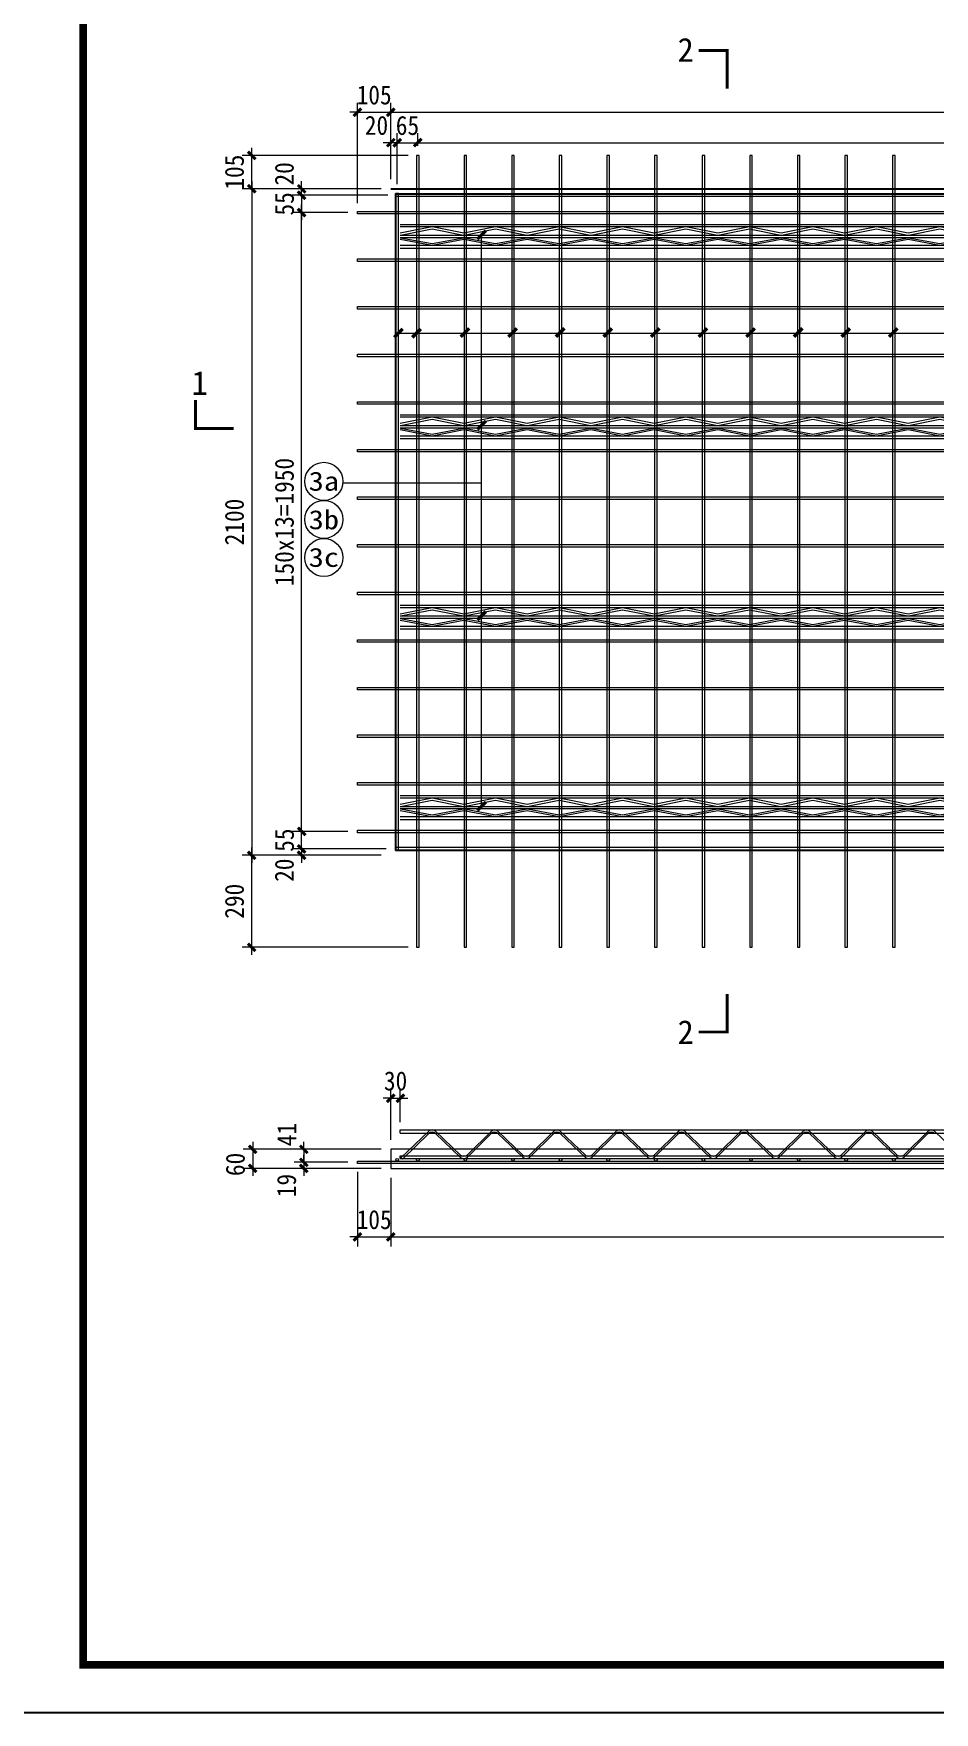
# Model space of a CAD drawing. Extents: x -517763 to -431309, y -403428 to -381056.
# Drawn here: x -443765 to -440926, y -394518 to -389228 of the extents above; entities that cross this region are included whole.
import ezdxf
from ezdxf.enums import TextEntityAlignment as Align

# ---------------------------------------------------------------- set-up
doc = ezdxf.new("R2010")
doc.units = 0
doc.header["$LTSCALE"] = 30
doc.header["$MEASUREMENT"] = 0
for name, color, linetype in [('MyLine', 199, 'Continuous'), ('S-DETL-TEXT', 7, 'Continuous'), ('YZ-标题文字', 2, 'Continuous'), ('图框2', 1, 'Continuous'), ('桁架', 4, 'Continuous'), ('钢筋', 7, 'Continuous')]:
    doc.layers.add(name, color=color, linetype=linetype)
for name, color, linetype, lineweight in [('PUB_DIM', 3, 'Continuous', 15), ('YG-标注', 151, 'Continuous', 15), ('YZ-符号', 96, 'Continuous', 9), ('图框线', 7, 'Continuous', 13), ('文字标注', 7, 'Continuous', 15), ('轮廓线', 2, 'Continuous', 13)]:
    doc.layers.add(name, color=color, linetype=linetype, lineweight=lineweight)
doc.styles.add('YG-样式 2', font='simhei.ttf')
doc.styles.add('YZ-样式 1', font='simhei.ttf', dxfattribs={"width": 0.85})
doc.styles.add('YZ-样式 2', font='simhei.ttf', dxfattribs={"width": 0.9})
doc.dimstyles.new('YZ-30', dxfattribs={"dimscale": 30, "dimtxt": 2, "dimasz": 0.8, "dimexe": 1, "dimexo": 1, "dimgap": 0.8, "dimtad": 1, "dimdec": 0, "dimzin": 1, "dimdsep": 46, "dimtxsty": 'YZ-样式 2', "dimblk": 'ARCHTICK', "dimcen": 250, "dimdle": 0.8, "dimclrd": 151, "dimclre": 151, "dimclrt": 7, "dimazin": 0, "dimtfac": 1, "dimtdec": 0, "dimtix": 1, "dimtmove": 2, "dimatfit": 2, "dimldrblk": 'ARCHTICK', "dimfxl": 1, "dimlwd": 9, "dimlwe": 9, "dimarcsym": 0})

# ---------------------------------------------------------------- blocks, each defined once
blk = doc.blocks.new('_ArchTick')
at = {"color": 0, "linetype": 'ByBlock', "const_width": 0.4}
blk.add_lwpolyline([(-0.5, -0.5), (0.5, 0.5)], dxfattribs=at)
blk = doc.blocks.new('*D249')
at = {"layer": 'Defpoints', "color": 0, "ltscale": 30, "transparency": 16777216}
for p in [(-442639.3, -389476.2), (-442639.3, -389717.3), (-442744.3, -389792.3)]:
    blk.add_point(p, dxfattribs=at)
at = {"layer": 'YG-标注', "color": 151, "lineweight": 9, "ltscale": 30, "transparency": 16777216}
for p, q in [((-442744.3, -389762.3), (-442744.3, -389446.2)), ((-442639.3, -389687.3), (-442639.3, -389446.2)), ((-442744.3, -389476.2), (-442768.3, -389476.2)), ((-442744.3, -389476.2), (-442639.3, -389476.2)), ((-442639.3, -389476.2), (-442615.3, -389476.2))]:
    blk.add_line(p, q, dxfattribs=at)
at = {"layer": 'YG-标注', "color": 151, "lineweight": 9, "ltscale": 30, "transparency": 16777216, "xscale": 24, "yscale": 24, "zscale": 24}
blk.add_blockref('_ArchTick', (-442744.3, -389476.2), dxfattribs=at)
at = {"layer": 'YG-标注', "color": 151, "lineweight": 9, "ltscale": 30, "transparency": 16777216, "xscale": 24, "yscale": 24, "zscale": 24, "rotation": 180}
blk.add_blockref('_ArchTick', (-442639.3, -389476.2), dxfattribs=at)
at = {"layer": 'YG-标注', "color": 7, "ltscale": 30, "transparency": 16777216, "insert": (-442691.8, -389421.9), "char_height": 60, "attachment_point": 5, "style": 'YZ-样式 2'}
blk.add_mtext('105', dxfattribs=at)
blk = doc.blocks.new('*D250')
at = {"layer": 'Defpoints', "color": 0, "ltscale": 30, "transparency": 16777216}
for p in [(-442554.3, -389572), (-442554.3, -389612.3), (-442619.3, -389732.3)]:
    blk.add_point(p, dxfattribs=at)
at = {"layer": 'YG-标注', "color": 151, "lineweight": 9, "ltscale": 30, "transparency": 16777216}
for p, q in [((-442619.3, -389572), (-442643.3, -389572)), ((-442619.3, -389702.3), (-442619.3, -389542)), ((-442619.3, -389572), (-442554.3, -389572)), ((-442554.3, -389582.3), (-442554.3, -389542)), ((-442554.3, -389572), (-442530.3, -389572))]:
    blk.add_line(p, q, dxfattribs=at)
at = {"layer": 'YG-标注', "color": 151, "lineweight": 9, "ltscale": 30, "transparency": 16777216, "xscale": 24, "yscale": 24, "zscale": 24}
blk.add_blockref('_ArchTick', (-442619.3, -389572), dxfattribs=at)
at = {"layer": 'YG-标注', "color": 151, "lineweight": 9, "ltscale": 30, "transparency": 16777216, "xscale": 24, "yscale": 24, "zscale": 24, "rotation": 180}
blk.add_blockref('_ArchTick', (-442554.3, -389572), dxfattribs=at)
at = {"layer": 'YG-标注', "color": 7, "ltscale": 30, "transparency": 16777216, "insert": (-442586.8, -389518), "char_height": 60, "attachment_point": 5, "style": 'YZ-样式 2'}
blk.add_mtext('65', dxfattribs=at)
blk = doc.blocks.new('*D251')
at = {"layer": 'Defpoints', "color": 0, "ltscale": 30, "transparency": 16777216}
for p in [(-442639.3, -389572), (-442639.3, -389717.3), (-442619.3, -389732.3)]:
    blk.add_point(p, dxfattribs=at)
at = {"layer": 'YG-标注', "color": 151, "lineweight": 9, "ltscale": 30, "transparency": 16777216}
for p, q in [((-442639.3, -389572), (-442663.3, -389572)), ((-442639.3, -389687.3), (-442639.3, -389542)), ((-442619.3, -389572), (-442639.3, -389572)), ((-442619.3, -389702.3), (-442619.3, -389542)), ((-442619.3, -389572), (-442595.3, -389572))]:
    blk.add_line(p, q, dxfattribs=at)
at = {"layer": 'YG-标注', "color": 151, "lineweight": 9, "ltscale": 30, "transparency": 16777216, "xscale": 24, "yscale": 24, "zscale": 24}
blk.add_blockref('_ArchTick', (-442639.3, -389572), dxfattribs=at)
at = {"layer": 'YG-标注', "color": 151, "lineweight": 9, "ltscale": 30, "transparency": 16777216, "xscale": 24, "yscale": 24, "zscale": 24, "rotation": 180}
blk.add_blockref('_ArchTick', (-442619.3, -389572), dxfattribs=at)
at = {"layer": 'YG-标注', "color": 7, "ltscale": 30, "transparency": 16777216, "insert": (-442684.4, -389517.7), "char_height": 60, "attachment_point": 5, "style": 'YZ-样式 2'}
blk.add_mtext('20', dxfattribs=at)
blk = doc.blocks.new('*D252')
at = {"layer": 'Defpoints', "color": 0, "ltscale": 30, "transparency": 16777216}
for p in [(-438419.3, -389476.2), (-442639.3, -389717.3), (-438419.3, -389717.3)]:
    blk.add_point(p, dxfattribs=at)
at = {"layer": 'YG-标注', "color": 151, "lineweight": 9, "ltscale": 30, "transparency": 16777216}
for p, q in [((-442639.3, -389687.3), (-442639.3, -389446.2)), ((-438419.3, -389687.3), (-438419.3, -389446.2)), ((-442663.3, -389476.2), (-438395.3, -389476.2))]:
    blk.add_line(p, q, dxfattribs=at)
at = {"layer": 'YG-标注', "color": 151, "lineweight": 9, "ltscale": 30, "transparency": 16777216, "xscale": 24, "yscale": 24, "zscale": 24, "rotation": 180}
blk.add_blockref('_ArchTick', (-442639.3, -389476.2), dxfattribs=at)
at = {"layer": 'YG-标注', "color": 151, "lineweight": 9, "ltscale": 30, "transparency": 16777216, "xscale": 24, "yscale": 24, "zscale": 24}
blk.add_blockref('_ArchTick', (-438419.3, -389476.2), dxfattribs=at)
at = {"layer": 'YG-标注', "color": 7, "lineweight": 9, "ltscale": 30, "transparency": 16777216, "insert": (-440529.3, -389421.9), "char_height": 60, "attachment_point": 5, "style": 'YZ-样式 2'}
blk.add_mtext('4220', dxfattribs=at)
blk = doc.blocks.new('*D253')
at = {"layer": 'Defpoints', "color": 0, "ltscale": 30, "transparency": 16777216}
for p in [(-438504.3, -389572), (-442554.3, -389612.3), (-438504.3, -389612.3)]:
    blk.add_point(p, dxfattribs=at)
at = {"layer": 'YG-标注', "color": 151, "lineweight": 9, "ltscale": 30, "transparency": 16777216}
for p, q in [((-442578.3, -389572), (-438480.3, -389572)), ((-442554.3, -389582.3), (-442554.3, -389542)), ((-438504.3, -389582.3), (-438504.3, -389542))]:
    blk.add_line(p, q, dxfattribs=at)
at = {"layer": 'YG-标注', "color": 151, "lineweight": 9, "ltscale": 30, "transparency": 16777216, "xscale": 24, "yscale": 24, "zscale": 24, "rotation": 180}
blk.add_blockref('_ArchTick', (-442554.3, -389572), dxfattribs=at)
at = {"layer": 'YG-标注', "color": 151, "lineweight": 9, "ltscale": 30, "transparency": 16777216, "xscale": 24, "yscale": 24, "zscale": 24}
blk.add_blockref('_ArchTick', (-438504.3, -389572), dxfattribs=at)
at = {"layer": 'YG-标注', "color": 7, "ltscale": 30, "transparency": 16777216, "insert": (-440529.3, -389517.7), "char_height": 60, "attachment_point": 5, "style": 'YZ-样式 2'}
blk.add_mtext('150x27=4050', dxfattribs=at)
blk = doc.blocks.new('*D254')
at = {"layer": 'Defpoints', "color": 0, "ltscale": 30, "transparency": 16777216}
for p in [(-442639.3, -389717.3), (-443077.6, -391817.3), (-442639.3, -391817.3)]:
    blk.add_point(p, dxfattribs=at)
at = {"layer": 'YG-标注', "color": 151, "lineweight": 9, "ltscale": 30, "transparency": 16777216}
for p, q in [((-442669.3, -389717.3), (-443107.6, -389717.3)), ((-443077.6, -389693.3), (-443077.6, -391841.3)), ((-442669.3, -391817.3), (-443107.6, -391817.3))]:
    blk.add_line(p, q, dxfattribs=at)
at = {"layer": 'YG-标注', "color": 151, "lineweight": 9, "ltscale": 30, "transparency": 16777216, "xscale": 24, "yscale": 24, "zscale": 24}
for p, rotation in [((-443077.6, -389717.3), 90), ((-443077.6, -391817.3), 270)]:
    blk.add_blockref('_ArchTick', p, dxfattribs=dict(at, rotation=rotation))
at = {"layer": 'YG-标注', "color": 7, "lineweight": 9, "ltscale": 30, "transparency": 16777216, "insert": (-443131.9, -390767.3), "char_height": 60, "attachment_point": 5, "rotation": 90, "style": 'YZ-样式 2'}
blk.add_mtext('2100', dxfattribs=at)
blk = doc.blocks.new('*D255')
at = {"layer": 'Defpoints', "color": 0, "ltscale": 30, "transparency": 16777216}
for p in [(-443077.6, -389612.3), (-442554.3, -389612.3), (-442639.3, -389717.3)]:
    blk.add_point(p, dxfattribs=at)
at = {"layer": 'YG-标注', "color": 151, "lineweight": 9, "ltscale": 30, "transparency": 16777216}
for p, q in [((-442584.3, -389612.3), (-443107.6, -389612.3)), ((-443077.6, -389612.3), (-443077.6, -389588.3)), ((-443077.6, -389717.3), (-443077.6, -389612.3)), ((-442669.3, -389717.3), (-443107.6, -389717.3)), ((-443077.6, -389717.3), (-443077.6, -389741.3))]:
    blk.add_line(p, q, dxfattribs=at)
at = {"layer": 'YG-标注', "color": 151, "lineweight": 9, "ltscale": 30, "transparency": 16777216, "xscale": 24, "yscale": 24, "zscale": 24}
for p, rotation in [((-443077.6, -389612.3), 270), ((-443077.6, -389717.3), 90)]:
    blk.add_blockref('_ArchTick', p, dxfattribs=dict(at, rotation=rotation))
at = {"layer": 'YG-标注', "color": 7, "lineweight": 9, "ltscale": 30, "transparency": 16777216, "insert": (-443131.9, -389664.8), "char_height": 60, "attachment_point": 5, "rotation": 90, "style": 'YZ-样式 2'}
blk.add_mtext('105', dxfattribs=at)
blk = doc.blocks.new('*D256')
at = {"layer": 'Defpoints', "color": 0, "ltscale": 30, "transparency": 16777216}
for p in [(-443077.6, -391817.3), (-442639.3, -391817.3), (-442554.3, -392107.3)]:
    blk.add_point(p, dxfattribs=at)
at = {"layer": 'YG-标注', "color": 151, "lineweight": 9, "ltscale": 30, "transparency": 16777216}
for p, q in [((-443077.6, -392131.3), (-443077.6, -391793.3)), ((-442669.3, -391817.3), (-443107.6, -391817.3)), ((-442584.3, -392107.3), (-443107.6, -392107.3))]:
    blk.add_line(p, q, dxfattribs=at)
at = {"layer": 'YG-标注', "color": 151, "lineweight": 9, "ltscale": 30, "transparency": 16777216, "xscale": 24, "yscale": 24, "zscale": 24}
for p, rotation in [((-443077.6, -391817.3), 90), ((-443077.6, -392107.3), 270)]:
    blk.add_blockref('_ArchTick', p, dxfattribs=dict(at, rotation=rotation))
at = {"layer": 'YG-标注', "color": 7, "lineweight": 9, "ltscale": 30, "transparency": 16777216, "insert": (-443131.9, -391962.3), "char_height": 60, "attachment_point": 5, "rotation": 90, "style": 'YZ-样式 2'}
blk.add_mtext('290', dxfattribs=at)
blk = doc.blocks.new('*D257')
at = {"layer": 'Defpoints', "color": 0, "ltscale": 30, "transparency": 16777216}
for p in [(-442920.3, -389792.3), (-442744.3, -389792.3), (-442744.3, -391742.3)]:
    blk.add_point(p, dxfattribs=at)
at = {"layer": 'YG-标注', "color": 151, "lineweight": 9, "ltscale": 30, "transparency": 16777216}
for p, q in [((-442920.3, -391766.3), (-442920.3, -389768.3)), ((-442774.3, -389792.3), (-442950.3, -389792.3)), ((-442774.3, -391742.3), (-442950.3, -391742.3))]:
    blk.add_line(p, q, dxfattribs=at)
at = {"layer": 'YG-标注', "color": 151, "lineweight": 9, "ltscale": 30, "transparency": 16777216, "xscale": 24, "yscale": 24, "zscale": 24}
for p, rotation in [((-442920.3, -389792.3), 90), ((-442920.3, -391742.3), 270)]:
    blk.add_blockref('_ArchTick', p, dxfattribs=dict(at, rotation=rotation))
at = {"layer": 'YG-标注', "color": 7, "lineweight": 9, "ltscale": 30, "transparency": 16777216, "insert": (-442974.6, -390767.3), "char_height": 60, "attachment_point": 5, "rotation": 90, "style": 'YZ-样式 2'}
blk.add_mtext('150x13=1950', dxfattribs=at)
blk = doc.blocks.new('*D258')
at = {"layer": 'Defpoints', "color": 0, "ltscale": 30, "transparency": 16777216}
for p in [(-442920.3, -389717.3), (-442639.3, -389717.3), (-442619.1, -389737.3)]:
    blk.add_point(p, dxfattribs=at)
at = {"layer": 'YG-标注', "color": 151, "lineweight": 9, "ltscale": 30, "transparency": 16777216}
for p, q in [((-442669.3, -389717.3), (-442950.3, -389717.3)), ((-442920.3, -389717.3), (-442920.3, -389693.3)), ((-442920.3, -389737.3), (-442920.3, -389717.3)), ((-442649.1, -389737.3), (-442950.3, -389737.3)), ((-442920.3, -389737.3), (-442920.3, -389761.3))]:
    blk.add_line(p, q, dxfattribs=at)
at = {"layer": 'YG-标注', "color": 151, "lineweight": 9, "ltscale": 30, "transparency": 16777216, "xscale": 24, "yscale": 24, "zscale": 24}
for p, rotation in [((-442920.3, -389717.3), 270), ((-442920.3, -389737.3), 90)]:
    blk.add_blockref('_ArchTick', p, dxfattribs=dict(at, rotation=rotation))
at = {"layer": 'YG-标注', "color": 7, "lineweight": 9, "ltscale": 30, "transparency": 16777216, "insert": (-442974.6, -389670.2), "char_height": 60, "attachment_point": 5, "rotation": 90, "style": 'YZ-样式 2'}
blk.add_mtext('20', dxfattribs=at)
blk = doc.blocks.new('*D259')
at = {"layer": 'Defpoints', "color": 0, "ltscale": 30, "transparency": 16777216}
for p in [(-442619.1, -389737.3), (-442920.3, -389792.3), (-442744.3, -389792.3)]:
    blk.add_point(p, dxfattribs=at)
at = {"layer": 'YG-标注', "color": 151, "lineweight": 9, "ltscale": 30, "transparency": 16777216}
for p, q in [((-442920.3, -389737.3), (-442920.3, -389713.3)), ((-442649.1, -389737.3), (-442950.3, -389737.3)), ((-442920.3, -389737.3), (-442920.3, -389792.3)), ((-442774.3, -389792.3), (-442950.3, -389792.3)), ((-442920.3, -389792.3), (-442920.3, -389816.3))]:
    blk.add_line(p, q, dxfattribs=at)
at = {"layer": 'YG-标注', "color": 151, "lineweight": 9, "ltscale": 30, "transparency": 16777216, "xscale": 24, "yscale": 24, "zscale": 24}
for p, rotation in [((-442920.3, -389737.3), 270), ((-442920.3, -389792.3), 90)]:
    blk.add_blockref('_ArchTick', p, dxfattribs=dict(at, rotation=rotation))
at = {"layer": 'YG-标注', "color": 7, "lineweight": 9, "ltscale": 30, "transparency": 16777216, "insert": (-442974.3, -389764.8), "char_height": 60, "attachment_point": 5, "rotation": 90, "style": 'YZ-样式 2'}
blk.add_mtext('55', dxfattribs=at)
blk = doc.blocks.new('*D260')
at = {"layer": 'Defpoints', "color": 0, "ltscale": 30, "transparency": 16777216}
for p in [(-442920.3, -391817.3), (-442639.3, -391817.3), (-442624.3, -391797.3)]:
    blk.add_point(p, dxfattribs=at)
at = {"layer": 'YG-标注', "color": 151, "lineweight": 9, "ltscale": 30, "transparency": 16777216}
for p, q in [((-442920.3, -391797.3), (-442920.3, -391773.3)), ((-442654.3, -391797.3), (-442950.3, -391797.3)), ((-442669.3, -391817.3), (-442950.3, -391817.3)), ((-442920.3, -391797.3), (-442920.3, -391817.3)), ((-442920.3, -391817.3), (-442920.3, -391841.3))]:
    blk.add_line(p, q, dxfattribs=at)
at = {"layer": 'YG-标注', "color": 151, "lineweight": 9, "ltscale": 30, "transparency": 16777216, "xscale": 24, "yscale": 24, "zscale": 24}
for p, rotation in [((-442920.3, -391797.3), 270), ((-442920.3, -391817.3), 90)]:
    blk.add_blockref('_ArchTick', p, dxfattribs=dict(at, rotation=rotation))
at = {"layer": 'YG-标注', "color": 7, "lineweight": 9, "ltscale": 30, "transparency": 16777216, "insert": (-442974.6, -391864.5), "char_height": 60, "attachment_point": 5, "rotation": 90, "style": 'YZ-样式 2'}
blk.add_mtext('20', dxfattribs=at)
blk = doc.blocks.new('*D261')
at = {"layer": 'Defpoints', "color": 0, "ltscale": 30, "transparency": 16777216}
for p in [(-442920.3, -391742.3), (-442744.3, -391742.3), (-442624.3, -391797.3)]:
    blk.add_point(p, dxfattribs=at)
at = {"layer": 'YG-标注', "color": 151, "lineweight": 9, "ltscale": 30, "transparency": 16777216}
for p, q in [((-442774.3, -391742.3), (-442950.3, -391742.3)), ((-442920.3, -391742.3), (-442920.3, -391718.3)), ((-442920.3, -391797.3), (-442920.3, -391742.3)), ((-442654.3, -391797.3), (-442950.3, -391797.3)), ((-442920.3, -391797.3), (-442920.3, -391821.3))]:
    blk.add_line(p, q, dxfattribs=at)
at = {"layer": 'YG-标注', "color": 151, "lineweight": 9, "ltscale": 30, "transparency": 16777216, "xscale": 24, "yscale": 24, "zscale": 24}
for p, rotation in [((-442920.3, -391742.3), 270), ((-442920.3, -391797.3), 90)]:
    blk.add_blockref('_ArchTick', p, dxfattribs=dict(at, rotation=rotation))
at = {"layer": 'YG-标注', "color": 7, "lineweight": 9, "ltscale": 30, "transparency": 16777216, "insert": (-442974.3, -391769.8), "char_height": 60, "attachment_point": 5, "rotation": 90, "style": 'YZ-样式 2'}
blk.add_mtext('55', dxfattribs=at)
blk = doc.blocks.new('A$C22E80630')
at = {"layer": '桁架', "color": 4, "lineweight": 9}
for p, q in [((-4160, 38), (0, 38)), ((0, 30), (-4160, 30)), ((-4060, 30), (-4160, 10)), ((-4160, 4), (0, 4)), ((-4159.1, 4), (-4060, 23.7)), ((-3960, 10), (-4060, 30)), ((-4060, 23.7), (-3960.9, 4)), ((-3860, 30), (-3960, 10)), ((-3959.1, 4), (-3860, 23.7)), ((-3760, 10), (-3860, 30)), ((-3860, 23.7), (-3760.9, 4)), ((-3660, 30), (-3760, 10)), ((-3759.1, 4), (-3660, 23.7)), ((-3560, 10), (-3660, 30)), ((-3660, 23.7), (-3560.9, 4)), ((-3560.9, 4), (-3559.1, 4)), ((-3460, 30), (-3560, 10)), ((-3560, 10), (-3560, 10)), ((-3559.1, 4), (-3460, 23.7)), ((-3360, 10), (-3460, 30)), ((-3460, 23.7), (-3360.9, 4)), ((-3360.9, 4), (-3359.1, 4)), ((-3260, 30), (-3360, 10)), ((-3359.1, 4), (-3260, 23.7)), ((-3160, 10), (-3260, 30)), ((-3260, 23.7), (-3160.9, 4)), ((-3160.9, 4), (-3159.1, 4)), ((-3160.9, 4), (-3159.3, 4)), ((-3060, 30), (-3160, 10)), ((-3159.1, 4), (-3060, 23.7)), ((-2960, 10), (-3060, 30)), ((-3060, 23.7), (-2960.9, 4)), ((-2960.9, 4), (-2959.1, 4)), ((-2960.9, 4), (-2959.1, 4)), ((-2960.9, 4), (-2959.3, 4)), ((-2860, 30), (-2960, 10)), ((-2959.1, 4), (-2860, 23.7)), ((-2760, 10), (-2860, 30)), ((-2860, 23.7), (-2760.9, 4)), ((-2760.9, 4), (-2759.1, 4)), ((-2660, 30), (-2760, 10)), ((-2759.1, 4), (-2660, 23.7)), ((-2560, 10), (-2660, 30)), ((-2660, 23.7), (-2560.9, 4)), ((-2560.9, 4), (-2559.1, 4)), ((-2460, 30), (-2560, 10)), ((-2559.1, 4), (-2460, 23.7)), ((-2360, 10), (-2460, 30)), ((-2460, 23.7), (-2360.9, 4)), ((-2360.9, 4), (-2359.1, 4)), ((-2260, 30), (-2360, 10)), ((-2359.1, 4), (-2260, 23.7)), ((-2160, 10), (-2260, 30)), ((-2260, 23.7), (-2160.9, 4)), ((-2160.9, 4), (-2159.1, 4)), ((-2060, 30), (-2160, 10)), ((-2159.1, 4), (-2060, 23.7)), ((-1960, 10), (-2060, 30)), ((-2060, 23.7), (-1960.9, 4)), ((-1960.9, 4), (-1959.3, 4)), ((-1860, 30), (-1960, 10)), ((-1959.3, 4), (-1860, 23.7)), ((-1760, 10), (-1860, 30)), ((-1860, 23.7), (-1760.9, 4)), ((-1760.9, 4), (-1759.1, 4)), ((-1660, 30), (-1760, 10)), ((-1759.1, 4), (-1660, 23.7)), ((-1560, 10), (-1660, 30)), ((-1660, 23.7), (-1560.9, 4)), ((-1560.9, 4), (-1559.1, 4)), ((-1460, 30), (-1560, 10)), ((-1559.1, 4), (-1460, 23.7)), ((-1360, 10), (-1460, 30)), ((-1460, 23.7), (-1360.9, 4)), ((-1360.9, 4), (-1359.1, 4)), ((-1260, 30), (-1360, 10)), ((-1359.1, 4), (-1260, 23.7)), ((-1160, 10), (-1260, 30)), ((-1260, 23.7), (-1160.9, 4)), ((-1160.9, 4), (-1159.1, 4)), ((-1160.9, 4), (-1159.3, 4)), ((-1060, 30), (-1160, 10)), ((-1159.1, 4), (-1060, 23.7)), ((-960, 10), (-1060, 30)), ((-1060, 23.7), (-960.9, 4)), ((-960.9, 4), (-959.1, 4)), ((-960.9, 4), (-959.1, 4)), ((-960.9, 4), (-959.3, 4)), ((-860, 30), (-960, 10)), ((-959.1, 4), (-860, 23.7)), ((-760, 10), (-860, 30)), ((-860, 23.7), (-760.9, 4)), ((-760.9, 4), (-759.1, 4)), ((-660, 30), (-760, 10)), ((-759.1, 4), (-660, 23.7)), ((-560, 10), (-660, 30)), ((-660, 23.7), (-560.9, 4)), ((-560.9, 4), (-559.1, 4)), ((-460, 30), (-560, 10)), ((-559.1, 4), (-460, 23.7)), ((-360, 10), (-460, 30)), ((-460, 23.7), (-360.9, 4)), ((-360.9, 4), (-359.1, 4)), ((-260, 30), (-360, 10)), ((-359.1, 4), (-260, 23.7)), ((-160, 10), (-260, 30)), ((-260, 23.7), (-160.9, 4)), ((-160.9, 4), (-159.1, 4)), ((-60, 30), (-160, 10)), ((-159.1, 4), (-60, 23.7)), ((0.2, 10), (-60, 30)), ((-60, 23.7), (-0.7, 4)), ((0, 38), (0, 30)), ((0, 4), (0, -4)), ((0, -4), (-4160, -4)), ((-4060, -29), (-4160, -10)), ((0, -29), (-4160, -29)), ((-4160, -37), (0, -37)), ((-4159.1, -4), (-4060, -22.7)), ((-4060, -22.7), (-3960.9, -4)), ((-3960, -10), (-4060, -29)), ((-3860, -29), (-3960, -10)), ((-3959.1, -4), (-3860, -22.7)), ((-3860, -22.7), (-3760.9, -4)), ((-3760, -10), (-3860, -29)), ((-3660, -29), (-3760, -10)), ((-3759.1, -4), (-3660, -22.7)), ((-3660, -22.7), (-3560.9, -4)), ((-3560, -10), (-3660, -29)), ((-3560.9, -4), (-3559.1, -4)), ((-3460, -29), (-3560, -10)), ((-3560, -10), (-3560, -10)), ((-3559.1, -4), (-3460, -22.7)), ((-3460, -22.7), (-3360.9, -4)), ((-3360, -10), (-3460, -29)), ((-3360.9, -4), (-3359.1, -4)), ((-3260, -29), (-3360, -10)), ((-3359.1, -4), (-3260, -22.7)), ((-3260, -22.7), (-3160.9, -4)), ((-3160, -10), (-3260, -29)), ((-3160.9, -4), (-3159.1, -4)), ((-3160.9, -4), (-3159.3, -4)), ((-3060, -29), (-3160, -10)), ((-3159.1, -4), (-3060, -22.7)), ((-3060, -22.7), (-2960.9, -4)), ((-2960, -10), (-3060, -29)), ((-2960.9, -4), (-2959.1, -4)), ((-2960.9, -4), (-2959.1, -4)), ((-2960.9, -4), (-2959.3, -4)), ((-2860, -29), (-2960, -10)), ((-2959.1, -4), (-2860, -22.7)), ((-2860, -22.7), (-2760.9, -4)), ((-2760, -10), (-2860, -29)), ((-2760.9, -4), (-2759.1, -4)), ((-2660, -29), (-2760, -10)), ((-2759.1, -4), (-2660, -22.7)), ((-2660, -22.7), (-2560.9, -4)), ((-2560, -10), (-2660, -29)), ((-2560.9, -4), (-2559.1, -4)), ((-2460, -29), (-2560, -10)), ((-2559.1, -4), (-2460, -22.7)), ((-2460, -22.7), (-2360.9, -4)), ((-2360, -10), (-2460, -29)), ((-2360.9, -4), (-2359.1, -4)), ((-2260, -29), (-2360, -10)), ((-2359.1, -4), (-2260, -22.7)), ((-2260, -22.7), (-2160.9, -4)), ((-2160, -10), (-2260, -29)), ((-2160.9, -4), (-2159.1, -4)), ((-2060, -29), (-2160, -10)), ((-2159.1, -4), (-2060, -22.7)), ((-2060, -22.7), (-1960.9, -4)), ((-1960, -10), (-2060, -29)), ((-1960.9, -4), (-1959.3, -4)), ((-1860, -29), (-1960, -10)), ((-1959.3, -4), (-1860, -22.7)), ((-1860, -22.7), (-1760.9, -4)), ((-1760, -10), (-1860, -29)), ((-1760.9, -4), (-1759.1, -4)), ((-1660, -29), (-1760, -10)), ((-1759.1, -4), (-1660, -22.7)), ((-1660, -22.7), (-1560.9, -4)), ((-1560, -10), (-1660, -29)), ((-1560.9, -4), (-1559.1, -4)), ((-1460, -29), (-1560, -10)), ((-1559.1, -4), (-1460, -22.7)), ((-1460, -22.7), (-1360.9, -4)), ((-1360, -10), (-1460, -29)), ((-1360.9, -4), (-1359.1, -4)), ((-1260, -29), (-1360, -10)), ((-1359.1, -4), (-1260, -22.7)), ((-1260, -22.7), (-1160.9, -4)), ((-1160, -10), (-1260, -29)), ((-1160.9, -4), (-1159.1, -4)), ((-1160.9, -4), (-1159.3, -4)), ((-1060, -29), (-1160, -10)), ((-1159.1, -4), (-1060, -22.7)), ((-1060, -22.7), (-960.9, -4)), ((-960, -10), (-1060, -29)), ((-960.9, -4), (-959.1, -4)), ((-960.9, -4), (-959.1, -4)), ((-960.9, -4), (-959.3, -4)), ((-860, -29), (-960, -10)), ((-959.1, -4), (-860, -22.7)), ((-860, -22.7), (-760.9, -4)), ((-760, -10), (-860, -29)), ((-760.9, -4), (-759.1, -4)), ((-660, -29), (-760, -10)), ((-759.1, -4), (-660, -22.7)), ((-660, -22.7), (-560.9, -4)), ((-560, -10), (-660, -29)), ((-560.9, -4), (-559.1, -4)), ((-460, -29), (-560, -10)), ((-559.1, -4), (-460, -22.7)), ((-460, -22.7), (-360.9, -4)), ((-360, -10), (-460, -29)), ((-360.9, -4), (-359.1, -4)), ((-260, -29), (-360, -10)), ((-359.1, -4), (-260, -22.7)), ((-260, -22.7), (-160.9, -4)), ((-160, -10), (-260, -29)), ((-160.9, -4), (-159.1, -4)), ((-60, -29), (-160, -10)), ((-159.1, -4), (-60, -22.7)), ((-60, -22.7), (-0.7, -4)), ((0.2, -10), (-60, -29)), ((0, -37), (0, -29))]:
    blk.add_line(p, q, dxfattribs=at)
blk = doc.blocks.new('A$C7C4453D7')
at = {"color": 3, "lineweight": 15, "xscale": -80, "yscale": 80, "zscale": 80, "rotation": 180}
blk.add_blockref('_ArchTick', (0, 0), dxfattribs=at)
blk = doc.blocks.new('*D297')
at = {"layer": 'Defpoints', "color": 0, "ltscale": 30, "transparency": 16777216}
for p in [(-442639.3, -392744), (-443074.6, -392804), (-442639.3, -392804)]:
    blk.add_point(p, dxfattribs=at)
at = {"layer": 'YG-标注', "color": 151, "lineweight": 9, "ltscale": 30, "transparency": 16777216}
for p, q in [((-442669.3, -392744), (-443104.6, -392744)), ((-443074.6, -392720), (-443074.6, -392828)), ((-442669.3, -392804), (-443104.6, -392804))]:
    blk.add_line(p, q, dxfattribs=at)
at = {"layer": 'YG-标注', "color": 151, "lineweight": 9, "ltscale": 30, "transparency": 16777216, "xscale": 24, "yscale": 24, "zscale": 24}
for p, rotation in [((-443074.6, -392744), 90), ((-443074.6, -392804), 270)]:
    blk.add_blockref('_ArchTick', p, dxfattribs=dict(at, rotation=rotation))
at = {"layer": 'YG-标注', "color": 7, "lineweight": 9, "ltscale": 30, "transparency": 16777216, "insert": (-443129, -392791.6), "char_height": 60, "attachment_point": 5, "rotation": 90, "style": 'YZ-样式 2'}
blk.add_mtext('60', dxfattribs=at)
blk = doc.blocks.new('*D298')
at = {"layer": 'Defpoints', "color": 0, "ltscale": 30, "transparency": 16777216}
for p in [(-442639.3, -392744), (-442913.4, -392785), (-442744.3, -392785)]:
    blk.add_point(p, dxfattribs=at)
at = {"layer": 'YG-标注', "color": 151, "lineweight": 9, "ltscale": 30, "transparency": 16777216}
for p, q in [((-442669.3, -392744), (-442943.4, -392744)), ((-442913.4, -392744), (-442913.4, -392720)), ((-442913.4, -392744), (-442913.4, -392785)), ((-442774.3, -392785), (-442943.4, -392785)), ((-442913.4, -392785), (-442913.4, -392809))]:
    blk.add_line(p, q, dxfattribs=at)
at = {"layer": 'YG-标注', "color": 151, "lineweight": 9, "ltscale": 30, "transparency": 16777216, "xscale": 24, "yscale": 24, "zscale": 24}
for p, rotation in [((-442913.4, -392744), 270), ((-442913.4, -392785), 90)]:
    blk.add_blockref('_ArchTick', p, dxfattribs=dict(at, rotation=rotation))
at = {"layer": 'YG-标注', "color": 7, "lineweight": 9, "ltscale": 30, "transparency": 16777216, "insert": (-442967.4, -392697.5), "char_height": 60, "attachment_point": 5, "rotation": 90, "style": 'YZ-样式 2'}
blk.add_mtext('41', dxfattribs=at)
blk = doc.blocks.new('*D299')
at = {"layer": 'Defpoints', "color": 0, "ltscale": 30, "transparency": 16777216}
for p in [(-442744.3, -392785), (-442913.4, -392804), (-442639.3, -392804)]:
    blk.add_point(p, dxfattribs=at)
at = {"layer": 'YG-标注', "color": 151, "lineweight": 9, "ltscale": 30, "transparency": 16777216}
for p, q in [((-442774.3, -392785), (-442943.4, -392785)), ((-442913.4, -392785), (-442913.4, -392761)), ((-442913.4, -392785), (-442913.4, -392804)), ((-442669.3, -392804), (-442943.4, -392804)), ((-442913.4, -392804), (-442913.4, -392828))]:
    blk.add_line(p, q, dxfattribs=at)
at = {"layer": 'YG-标注', "color": 151, "lineweight": 9, "ltscale": 30, "transparency": 16777216, "xscale": 24, "yscale": 24, "zscale": 24}
for p, rotation in [((-442913.4, -392785), 270), ((-442913.4, -392804), 90)]:
    blk.add_blockref('_ArchTick', p, dxfattribs=dict(at, rotation=rotation))
at = {"layer": 'YG-标注', "color": 7, "lineweight": 9, "ltscale": 30, "transparency": 16777216, "insert": (-442967.7, -392858.1), "char_height": 60, "attachment_point": 5, "rotation": 90, "style": 'YZ-样式 2'}
blk.add_mtext('19', dxfattribs=at)
blk = doc.blocks.new('*D266')
at = {"layer": 'Defpoints', "color": 0, "ltscale": 30, "transparency": 16777216}
for p in [(-442609.3, -392583.1), (-442609.3, -392688), (-442639.3, -392744)]:
    blk.add_point(p, dxfattribs=at)
at = {"layer": 'YG-标注', "color": 151, "lineweight": 9, "ltscale": 30, "transparency": 16777216}
for p, q in [((-442639.3, -392583.1), (-442663.3, -392583.1)), ((-442639.3, -392714), (-442639.3, -392553.1)), ((-442639.3, -392583.1), (-442609.3, -392583.1)), ((-442609.3, -392658), (-442609.3, -392553.1)), ((-442609.3, -392583.1), (-442585.3, -392583.1))]:
    blk.add_line(p, q, dxfattribs=at)
at = {"layer": 'YG-标注', "color": 151, "lineweight": 9, "ltscale": 30, "transparency": 16777216, "xscale": 24, "yscale": 24, "zscale": 24}
blk.add_blockref('_ArchTick', (-442639.3, -392583.1), dxfattribs=at)
at = {"layer": 'YG-标注', "color": 151, "lineweight": 9, "ltscale": 30, "transparency": 16777216, "xscale": 24, "yscale": 24, "zscale": 24, "rotation": 180}
blk.add_blockref('_ArchTick', (-442609.3, -392583.1), dxfattribs=at)
at = {"layer": 'YG-标注', "color": 7, "lineweight": 9, "ltscale": 30, "transparency": 16777216, "insert": (-442624.3, -392528.8), "char_height": 60, "attachment_point": 5, "style": 'YZ-样式 2'}
blk.add_mtext('30', dxfattribs=at)
blk = doc.blocks.new('*D267')
at = {"layer": 'Defpoints', "color": 0, "ltscale": 30, "transparency": 16777216}
for p in [(-442744.3, -392785), (-442639.3, -392804), (-442639.3, -393020.1)]:
    blk.add_point(p, dxfattribs=at)
at = {"layer": 'YG-标注', "color": 151, "lineweight": 9, "ltscale": 30, "transparency": 16777216}
for p, q in [((-442744.3, -392815), (-442744.3, -393050.1)), ((-442639.3, -392834), (-442639.3, -393050.1)), ((-442744.3, -393020.1), (-442768.3, -393020.1)), ((-442744.3, -393020.1), (-442639.3, -393020.1)), ((-442639.3, -393020.1), (-442615.3, -393020.1))]:
    blk.add_line(p, q, dxfattribs=at)
at = {"layer": 'YG-标注', "color": 151, "lineweight": 9, "ltscale": 30, "transparency": 16777216, "xscale": 24, "yscale": 24, "zscale": 24}
blk.add_blockref('_ArchTick', (-442744.3, -393020.1), dxfattribs=at)
at = {"layer": 'YG-标注', "color": 151, "lineweight": 9, "ltscale": 30, "transparency": 16777216, "xscale": 24, "yscale": 24, "zscale": 24, "rotation": 180}
blk.add_blockref('_ArchTick', (-442639.3, -393020.1), dxfattribs=at)
at = {"layer": 'YG-标注', "color": 7, "lineweight": 9, "ltscale": 30, "transparency": 16777216, "insert": (-442691.8, -392965.8), "char_height": 60, "attachment_point": 5, "style": 'YZ-样式 2'}
blk.add_mtext('105', dxfattribs=at)
blk = doc.blocks.new('*D301')
at = {"layer": 'Defpoints', "color": 0, "ltscale": 30, "transparency": 16777216}
for p in [(-442639.3, -392804), (-438419.3, -392804), (-438419.3, -393020.1)]:
    blk.add_point(p, dxfattribs=at)
at = {"layer": 'YG-标注', "color": 151, "lineweight": 9, "ltscale": 30, "transparency": 16777216}
for p, q in [((-442639.3, -392834), (-442639.3, -393050.1)), ((-438419.3, -392834), (-438419.3, -393050.1)), ((-442663.3, -393020.1), (-438395.3, -393020.1))]:
    blk.add_line(p, q, dxfattribs=at)
at = {"layer": 'YG-标注', "color": 151, "lineweight": 9, "ltscale": 30, "transparency": 16777216, "xscale": 24, "yscale": 24, "zscale": 24, "rotation": 180}
blk.add_blockref('_ArchTick', (-442639.3, -393020.1), dxfattribs=at)
at = {"layer": 'YG-标注', "color": 151, "lineweight": 9, "ltscale": 30, "transparency": 16777216, "xscale": 24, "yscale": 24, "zscale": 24}
blk.add_blockref('_ArchTick', (-438419.3, -393020.1), dxfattribs=at)
at = {"layer": 'YG-标注', "color": 7, "lineweight": 9, "ltscale": 30, "transparency": 16777216, "insert": (-440529.3, -392965.8), "char_height": 60, "attachment_point": 5, "style": 'YZ-样式 2'}
blk.add_mtext('4220', dxfattribs=at)

msp = doc.modelspace()

# ---------------------------------------------------------------- linework, layer by layer
at = {"layer": 'MyLine', "color": 0}
for p, q in [((-442639.3, -389717.3), (-438419.3, -389717.3)), ((-442624.3, -389733.3), (-438434.3, -389733.3)), ((-442623.3, -391802.3), (-442623.3, -389732.3)), ((-442624.3, -391801.3), (-438434.3, -391801.3)), ((-443609, -394368.4), (-431459, -394368.4))]:
    msp.add_line(p, q, dxfattribs=at)
at = {"layer": 'PUB_DIM', "color": 1, "const_width": 9}
for points in [[(-443254.9, -390382.5), (-443254.9, -390472.5), (-443134.9, -390472.5)], [(-441669.6, -392374.1), (-441579.6, -392374.1), (-441579.6, -392254.1)]]:
    msp.add_lwpolyline(points, dxfattribs=at)
at = {"layer": 'YZ-符号', "color": 3}
for p, q in [((-442353.9, -391663.3), (-442353.9, -389863.3)), ((-442790.4, -390643.9), (-442353.9, -390643.9))]:
    msp.add_line(p, q, dxfattribs=at)
at = {"layer": 'YZ-符号', "color": 3, "lineweight": 13}
msp.add_line((-442615.3, -390172.2), (-438317, -390172.2), dxfattribs=at)
at = {"layer": 'YZ-符号', "color": 1, "const_width": 9}
msp.add_lwpolyline([(-441669.6, -389281.7), (-441579.6, -389281.7), (-441579.6, -389401.4)], dxfattribs=at)
at = {"layer": 'YZ-符号', "color": 3}
for centre in [(-442850.3, -390639.2), (-442850.3, -390759.2), (-442850.3, -390879.2)]:
    msp.add_circle(centre, 60, dxfattribs=at)
at = {"layer": '图框2', "color": 1}
msp.add_lwpolyline([(-443909, -385608.4), (-443909, -394518.4), (-431309, -394518.4), (-431309, -385608.4)], close=True, dxfattribs=at)
at = {"layer": '图框线', "const_width": 24}
msp.add_lwpolyline([(-443609, -385758.4), (-431459, -385758.4), (-431459, -394368.4), (-443609, -394368.4)], close=True, dxfattribs=at)
at = {"layer": '桁架', "color": 4, "lineweight": 9}
for p, q in [((-442609.3, -392683), (-438449.3, -392683)), ((-442609.3, -392693), (-442609.3, -392683)), ((-442609.3, -392693), (-438449.3, -392693)), ((-442519.7, -392686.7), (-442607.2, -392771.1)), ((-442519.6, -392694.1), (-442602.9, -392775.2)), ((-442499, -392686.6), (-442419.5, -392762.2)), ((-442498.9, -392694), (-442419.3, -392769.6)), ((-442321.3, -392685.4), (-442399.2, -392762)), ((-442322.6, -392693.7), (-442399, -392769.4)), ((-442302.4, -392686.6), (-442222.9, -392762.2)), ((-442302.3, -392694), (-442222.7, -392769.6)), ((-442124.7, -392685.4), (-442202.6, -392762)), ((-442126, -392693.7), (-442202.4, -392769.4)), ((-442105.9, -392686.6), (-442026.3, -392762.2)), ((-442105.8, -392694), (-442026.1, -392769.6)), ((-441928.1, -392685.4), (-442006, -392762)), ((-441929.4, -392693.7), (-442005.8, -392769.4)), ((-441909.3, -392686.6), (-441829.8, -392762.2)), ((-441909.2, -392694), (-441829.6, -392769.6)), ((-441731.5, -392685.4), (-441809.4, -392762)), ((-441732.9, -392693.7), (-441809.2, -392769.4)), ((-441712.7, -392686.6), (-441633.2, -392762.2)), ((-441712.6, -392694), (-441633, -392769.6)), ((-441535, -392685.4), (-441612.9, -392762)), ((-441536.3, -392693.7), (-441612.7, -392769.4)), ((-441516.1, -392686.6), (-441436.6, -392762.2)), ((-441516.1, -392694), (-441436.4, -392769.6)), ((-441338.4, -392685.4), (-441416.3, -392762)), ((-441339.7, -392693.7), (-441416.1, -392769.4)), ((-441319.6, -392686.6), (-441240.1, -392762.2)), ((-441319.5, -392694), (-441239.9, -392769.6)), ((-441141.8, -392685.4), (-441219.7, -392762)), ((-441143.1, -392693.7), (-441219.5, -392769.4)), ((-441123, -392686.6), (-441043.5, -392762.2)), ((-441122.9, -392694), (-441043.3, -392769.6)), ((-440945.2, -392685.4), (-441023.1, -392762)), ((-440946.6, -392693.7), (-441022.9, -392769.4)), ((-440926.4, -392686.6), (-440846.9, -392762.2)), ((-442609.3, -392773), (-442609.3, -392765)), ((-442609.3, -392765), (-438449.3, -392765)), ((-442609.3, -392773), (-438449.3, -392773)), ((-442602.9, -392775.2), (-442607.2, -392771.1))]:
    msp.add_line(p, q, dxfattribs=at)
for centre, start, end in [((-442509.3, -392699.5), 51.3664, 129.0754), ((-442509.2, -392706.9), 51.3315, 129.1553), ((-442312.7, -392706.9), 51.3315, 129.1553), ((-442312.7, -392699.5), 51.3664, 121.0502), ((-442116.1, -392706.9), 51.3315, 129.1553), ((-442116.2, -392699.5), 51.3664, 121.0502), ((-441919.5, -392706.9), 51.3315, 129.1553), ((-441919.6, -392699.5), 51.3664, 121.0502), ((-441722.9, -392706.9), 51.3315, 129.1553), ((-441723, -392699.5), 51.3664, 121.0502), ((-441526.4, -392706.9), 51.3315, 129.1553), ((-441526.5, -392699.5), 51.3664, 121.0502), ((-441329.8, -392706.9), 51.3315, 129.1553), ((-441329.9, -392699.5), 51.3664, 121.0502), ((-441133.2, -392706.9), 51.3315, 129.1553), ((-441133.3, -392699.5), 51.3664, 121.0502), ((-440936.6, -392706.9), 51.3315, 129.1553), ((-440936.7, -392699.5), 51.3664, 121.0502), ((-442409.4, -392749.1), 232.4949, 308.5712), ((-442409.3, -392756.5), 232.5315, 308.6383), ((-442212.9, -392749.1), 232.4949, 308.5712), ((-442212.7, -392756.5), 232.5315, 308.6383), ((-442016.3, -392749.1), 232.4949, 308.5712), ((-442016.1, -392756.5), 232.5315, 308.6383), ((-441819.7, -392749.1), 232.4949, 308.5712), ((-441819.5, -392756.5), 232.5315, 308.6383), ((-441623.2, -392749.1), 232.4949, 308.5712), ((-441623, -392756.5), 232.5315, 308.6383), ((-441426.6, -392749.1), 232.4949, 308.5712), ((-441426.4, -392756.5), 232.5315, 308.6383), ((-441230, -392749.1), 232.4949, 308.5712), ((-441229.8, -392756.5), 232.5315, 308.6383), ((-441033.4, -392749.1), 232.4949, 308.5712), ((-441033.2, -392756.5), 232.5315, 308.6383)]:
    msp.add_arc(centre, 16.5, start, end, dxfattribs=at)
at = {"layer": '轮廓线', "color": 2, "lineweight": 30, "const_width": 0.05}
msp.add_lwpolyline([(-442639.3, -391817.3), (-438419.3, -391817.3), (-438419.3, -389717.3), (-442639.3, -389717.3)], close=True, dxfattribs=at)
at = {"layer": '轮廓线', "color": 2, "lineweight": 9}
msp.add_lwpolyline([(-442639.3, -392804), (-438419.3, -392804), (-438419.3, -392744), (-440619.3, -392744), (-442639.3, -392744), (-442639.3, -392744)], close=True, dxfattribs=at)
at = {"layer": '钢筋', "color": 5, "lineweight": 13}
for points in [[(-442550.3, -389717.3), (-442550.3, -389612.3), (-442558.3, -389612.3), (-442558.3, -389717.3), (-442558.3, -392107.3), (-442550.3, -392107.3)], [(-442400.3, -389717.3), (-442400.3, -389612.3), (-442408.3, -389612.3), (-442408.3, -389717.3), (-442408.3, -392107.3), (-442400.3, -392107.3)], [(-442250.3, -389717.3), (-442250.3, -389612.3), (-442258.3, -389612.3), (-442258.3, -389717.3), (-442258.3, -392107.3), (-442250.3, -392107.3)], [(-442100.3, -389717.3), (-442100.3, -389612.3), (-442108.3, -389612.3), (-442108.3, -389717.3), (-442108.3, -392107.3), (-442100.3, -392107.3)], [(-441950.3, -389717.3), (-441950.3, -389612.3), (-441958.3, -389612.3), (-441958.3, -389717.3), (-441958.3, -392107.3), (-441950.3, -392107.3)], [(-441800.3, -389717.3), (-441800.3, -389612.3), (-441808.3, -389612.3), (-441808.3, -389717.3), (-441808.3, -392107.3), (-441800.3, -392107.3)], [(-441650.3, -389717.3), (-441650.3, -389612.3), (-441658.3, -389612.3), (-441658.3, -389717.3), (-441658.3, -392107.3), (-441650.3, -392107.3)], [(-441500.3, -389717.3), (-441500.3, -389612.3), (-441508.3, -389612.3), (-441508.3, -389717.3), (-441508.3, -392107.3), (-441500.3, -392107.3)], [(-441350.3, -389717.3), (-441350.3, -389612.3), (-441358.3, -389612.3), (-441358.3, -389717.3), (-441358.3, -392107.3), (-441350.3, -392107.3)], [(-441200.3, -389717.3), (-441200.3, -389612.3), (-441208.3, -389612.3), (-441208.3, -389717.3), (-441208.3, -392107.3), (-441200.3, -392107.3)], [(-441050.3, -389717.3), (-441050.3, -389612.3), (-441058.3, -389612.3), (-441058.3, -389717.3), (-441058.3, -392107.3), (-441050.3, -392107.3)], [(-442615.3, -389732.3), (-442615.3, -389732.3), (-442623.3, -389732.3), (-442623.3, -389732.3), (-442623.3, -391802.3), (-442615.3, -391802.3)]]:
    msp.add_lwpolyline(points, close=True, dxfattribs=at)
at = {"layer": '钢筋', "color": 1, "lineweight": 13}
for points in [[(-442624.3, -389733.3), (-438434.3, -389733.3), (-438434.3, -389741.3), (-442624.3, -389741.3)], [(-442744.3, -389788.3), (-438314.3, -389788.3), (-438314.3, -389796.3), (-442744.3, -389796.3)], [(-442744.3, -389938.3), (-438314.3, -389938.3), (-438314.3, -389946.3), (-442744.3, -389946.3)], [(-442744.3, -390088.3), (-438314.3, -390088.3), (-438314.3, -390096.3), (-442744.3, -390096.3)], [(-442744.3, -390238.3), (-438314.3, -390238.3), (-438314.3, -390246.3), (-442744.3, -390246.3)], [(-442744.3, -390388.3), (-438314.3, -390388.3), (-438314.3, -390396.3), (-442744.3, -390396.3)], [(-442744.3, -390538.3), (-438314.3, -390538.3), (-438314.3, -390546.3), (-442744.3, -390546.3)], [(-442744.3, -390688.3), (-438314.3, -390688.3), (-438314.3, -390696.3), (-442744.3, -390696.3)], [(-442744.3, -390838.3), (-438314.3, -390838.3), (-438314.3, -390846.3), (-442744.3, -390846.3)], [(-442744.3, -390988.3), (-438314.3, -390988.3), (-438314.3, -390996.3), (-442744.3, -390996.3)], [(-442744.3, -391138.3), (-438314.3, -391138.3), (-438314.3, -391146.3), (-442744.3, -391146.3)], [(-442744.3, -391288.3), (-438314.3, -391288.3), (-438314.3, -391296.3), (-442744.3, -391296.3)], [(-442744.3, -391438.3), (-438314.3, -391438.3), (-438314.3, -391446.3), (-442744.3, -391446.3)], [(-442744.3, -391588.3), (-438314.3, -391588.3), (-438314.3, -391596.3), (-442744.3, -391596.3)], [(-442744.3, -391738.3), (-438314.3, -391738.3), (-438314.3, -391746.3), (-442744.3, -391746.3)], [(-442624.3, -391801.3), (-438434.3, -391801.3), (-438434.3, -391793.3), (-442624.3, -391793.3)], [(-442744.3, -392781), (-438314.3, -392781), (-438314.3, -392789), (-442744.3, -392789)]]:
    msp.add_lwpolyline(points, close=True, dxfattribs=at)
at = {"layer": '钢筋', "color": 5, "lineweight": 13}
for centre in [(-442619.3, -392777), (-442554.3, -392777), (-442404.3, -392777), (-442254.3, -392777), (-442104.3, -392777), (-441954.3, -392777), (-441804.3, -392777), (-441654.3, -392777), (-441504.3, -392777), (-441354.3, -392777), (-441204.3, -392777), (-441054.3, -392777)]:
    msp.add_circle(centre, 4, dxfattribs=at)

# ---------------------------------------------------------------- block references
at = {"layer": 'S-DETL-TEXT', "xscale": -0.3333333333284827, "yscale": 0.3333333333357586, "zscale": 0.3333333333333333}
for p in [(-442615.3, -390172.2), (-442558.3, -390172.2), (-442405.8, -390170.3), (-442255.8, -390170.3), (-442105.8, -390170.3), (-441955.8, -390170.3), (-441805.8, -390170.3), (-441655.8, -390170.3), (-441505.8, -390170.3), (-441355.8, -390170.3), (-441205.8, -390170.3), (-441055.8, -390170.3)]:
    msp.add_blockref('A$C7C4453D7', p, dxfattribs=at)
at = {"layer": 'YZ-符号', "xscale": -0.3333333333284827, "yscale": 0.3333333333357586, "zscale": 0.3333333333333333}
for p in [(-442353.3, -389862.7), (-442353.3, -390462.7), (-442353.3, -391062.7), (-442353.3, -391662.7)]:
    msp.add_blockref('A$C7C4453D7', p, dxfattribs=at)
at = {"layer": '钢筋', "color": 0, "ltscale": 30}
for p in [(-438449.3, -389867.3), (-438449.3, -390467.3), (-438449.3, -391067.3), (-438449.3, -391667.3)]:
    msp.add_blockref('A$C22E80630', p, dxfattribs=at)

# ---------------------------------------------------------------- texts
at = {"layer": 'YZ-标题文字', "style": 'YZ-样式 1', "width": 1.176}
for s, p in [('3a', (-442850.3, -390639.2)), ('3b', (-442850.3, -390759.2)), ('3c', (-442850.3, -390879.2))]:
    msp.add_text(s, height=60, dxfattribs=at).set_placement(p, align=Align.MIDDLE)
at = {"layer": '文字标注', "style": 'YG-样式 2'}
for s, p in [('2', (-441710.2, -389316.7)), ('1', (-443241.6, -390366.6)), ('2', (-441710.2, -392412.1))]:
    msp.add_text(s, height=75, dxfattribs=at).set_placement(p, align=Align.CENTER)

# ---------------------------------------------------------------- dimensions: what is measured, and where the dimension line sits
at = {"layer": 'YG-标注', "color": 0, "ltscale": 30}
for base, p1, p2, picture, middle in [((-442639.3, -389476.2), (-442744.3, -389792.3), (-442639.3, -389717.3), '*D249', (-442691.8, -389421.9)), ((-442554.3, -389572), (-442619.3, -389732.3), (-442554.3, -389612.3), '*D250', (-442586.8, -389518))]:
    dim = msp.add_linear_dim(base=base, p1=p1, p2=p2, dimstyle='YZ-30', dxfattribs=at)
    dim.commit()
    dim.dimension.update_dxf_attribs({"geometry": picture, "text_midpoint": middle})
at = {"layer": 'YG-标注', "color": 0, "lineweight": 9, "ltscale": 30}
for base, p1, p2, picture, middle in [((-438419.3, -389476.2), (-442639.3, -389717.3), (-438419.3, -389717.3), '*D252', (-440529.3, -389421.9)), ((-442609.3, -392583.1), (-442639.3, -392744), (-442609.3, -392688), '*D266', (-442624.3, -392528.8)), ((-442639.3, -393020.1), (-442744.3, -392785), (-442639.3, -392804), '*D267', (-442691.8, -392965.8)), ((-438419.3, -393020.1), (-442639.3, -392804), (-438419.3, -392804), '*D301', (-440529.3, -392965.8))]:
    dim = msp.add_linear_dim(base=base, p1=p1, p2=p2, dimstyle='YZ-30', dxfattribs=at)
    dim.commit()
    dim.dimension.update_dxf_attribs({"geometry": picture, "text_midpoint": middle})
at = {"layer": 'YG-标注', "color": 0, "ltscale": 30}
dim = msp.add_linear_dim(base=(-442639.3, -389572), p1=(-442619.3, -389732.3), p2=(-442639.3, -389717.3), dimstyle='YZ-30', dxfattribs=at)
dim.commit()
dim.dimension.update_dxf_attribs({"geometry": '*D251', "text_midpoint": (-442684.4, -389517.7), "dimtype": 160})
dim = msp.add_linear_dim(base=(-438504.3, -389572), p1=(-442554.3, -389612.3), p2=(-438504.3, -389612.3), text='150x27=<>', dimstyle='YZ-30', dxfattribs=at)
dim.commit()
dim.dimension.update_dxf_attribs({"geometry": '*D253', "text_midpoint": (-440529.3, -389517.7)})
at = {"layer": 'YG-标注', "color": 0, "lineweight": 9, "ltscale": 30}
for base, p1, p2, angle, picture, middle in [((-443077.6, -389612.3), (-442639.3, -389717.3), (-442554.3, -389612.3), 90, '*D255', (-443131.9, -389664.8)), ((-443077.6, -391817.3), (-442639.3, -389717.3), (-442639.3, -391817.3), 270, '*D254', (-443131.9, -390767.3)), ((-442920.3, -389792.3), (-442619.1, -389737.3), (-442744.3, -389792.3), 90, '*D259', (-442974.3, -389764.8)), ((-442920.3, -391742.3), (-442624.3, -391797.3), (-442744.3, -391742.3), 270, '*D261', (-442974.3, -391769.8)), ((-443077.6, -391817.3), (-442554.3, -392107.3), (-442639.3, -391817.3), 90, '*D256', (-443131.9, -391962.3))]:
    dim = msp.add_linear_dim(base=base, p1=p1, p2=p2, angle=angle, dimstyle='YZ-30', dxfattribs=at)
    dim.commit()
    dim.dimension.update_dxf_attribs({"geometry": picture, "text_midpoint": middle})
for base, p1, p2, angle, picture, middle in [((-442920.3, -389717.3), (-442619.1, -389737.3), (-442639.3, -389717.3), 90, '*D258', (-442974.6, -389670.2)), ((-442920.3, -391817.3), (-442624.3, -391797.3), (-442639.3, -391817.3), 270, '*D260', (-442974.6, -391864.5)), ((-442913.4, -392785), (-442639.3, -392744), (-442744.3, -392785), 90, '*D298', (-442967.4, -392697.5)), ((-443074.6, -392804), (-442639.3, -392744), (-442639.3, -392804), 90, '*D297', (-443129, -392791.6)), ((-442913.4, -392804), (-442744.3, -392785), (-442639.3, -392804), 90, '*D299', (-442967.7, -392858.1))]:
    dim = msp.add_linear_dim(base=base, p1=p1, p2=p2, angle=angle, dimstyle='YZ-30', dxfattribs=at)
    dim.commit()
    dim.dimension.update_dxf_attribs({"geometry": picture, "text_midpoint": middle, "dimtype": 160})
dim = msp.add_linear_dim(base=(-442920.3, -389792.3), p1=(-442744.3, -391742.3), p2=(-442744.3, -389792.3), angle=90, text='150x13=<>', dimstyle='YZ-30', dxfattribs=at)
dim.commit()
dim.dimension.update_dxf_attribs({"geometry": '*D257', "text_midpoint": (-442974.6, -390767.3)})

doc.saveas('drawing.dxf')
